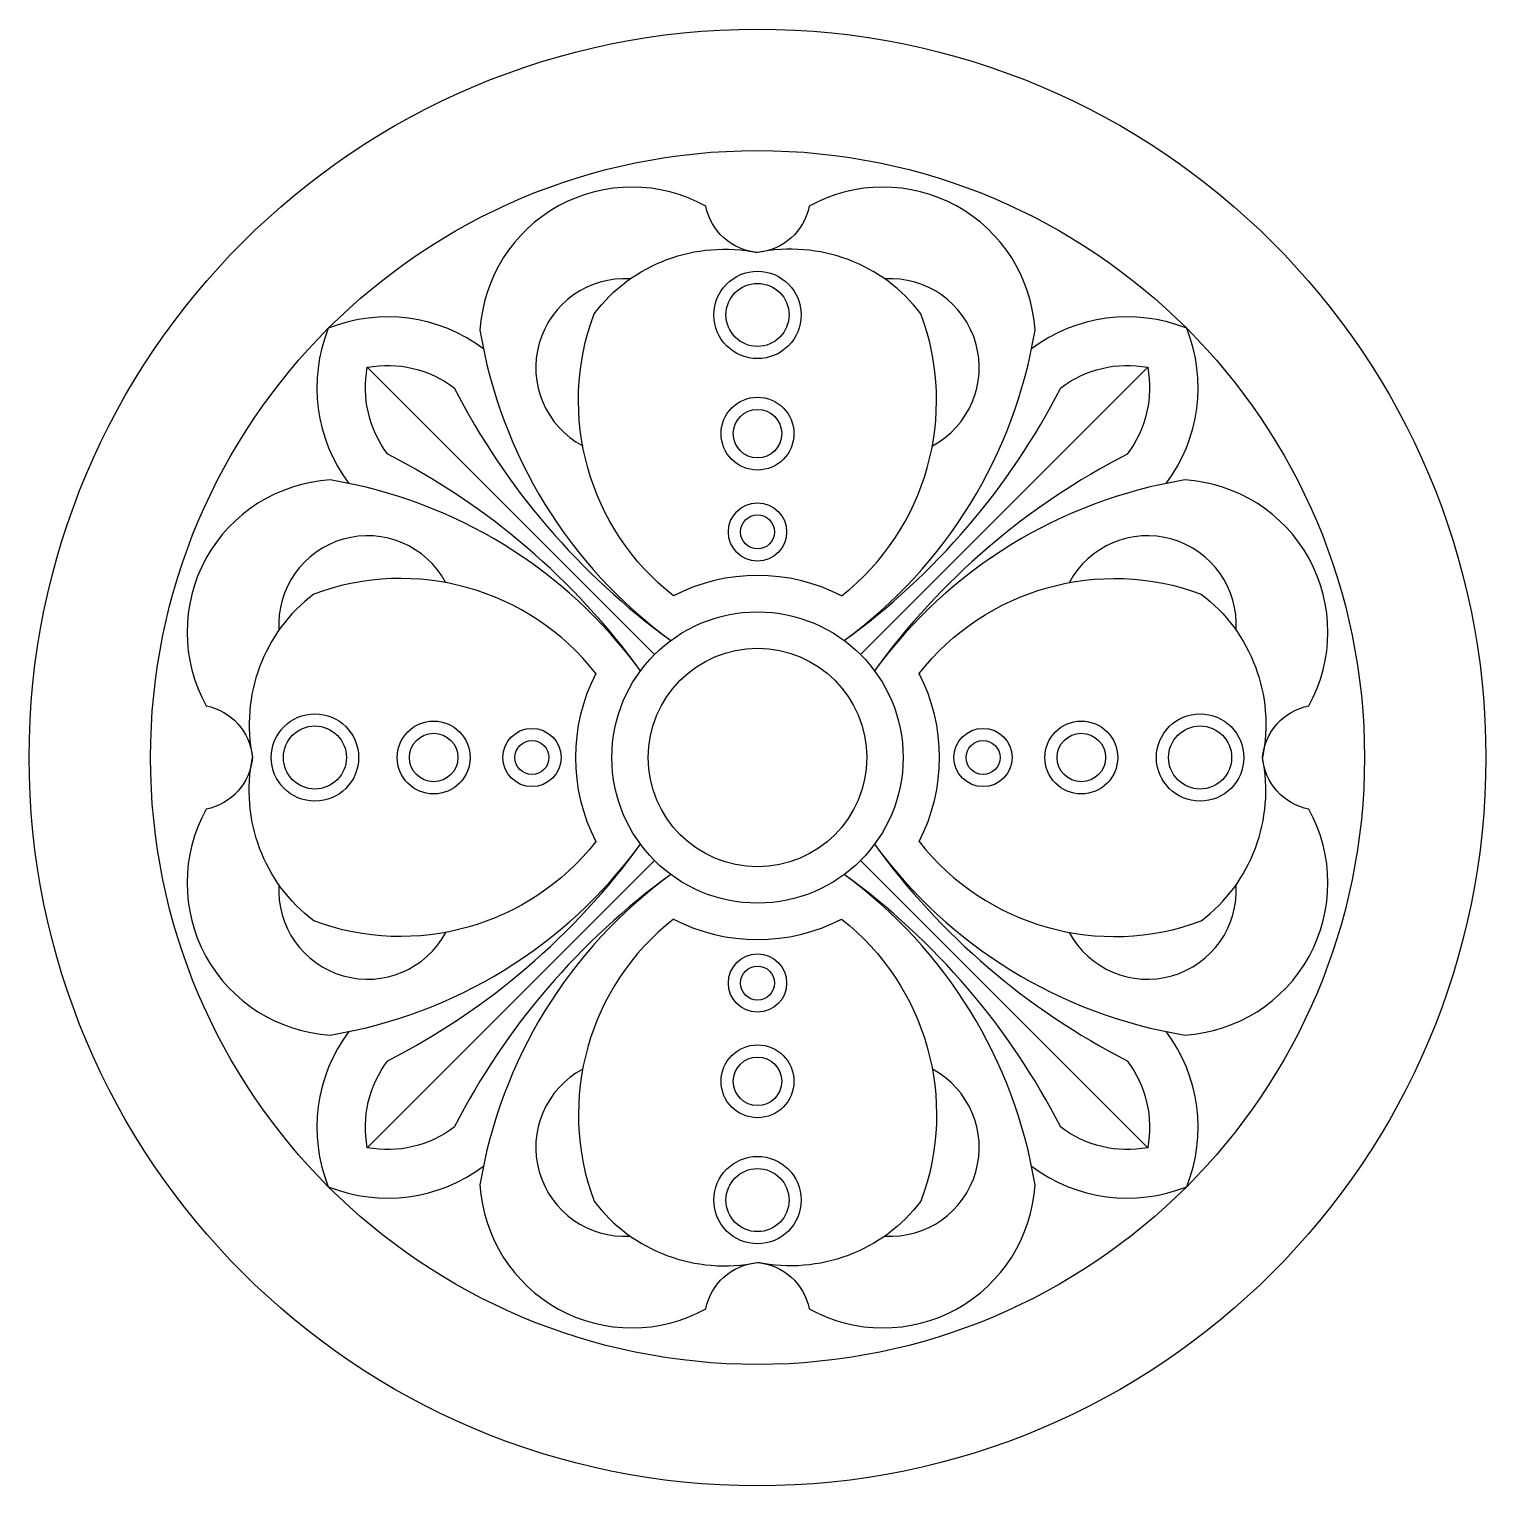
# Model space of a CAD drawing. Extents: x 28 to 378, y 27 to 377.
import ezdxf

# ---------------------------------------------------------------- set-up
doc = ezdxf.new("R2010")
doc.units = 0
doc.header["$LTSCALE"] = 10
doc.header["$MEASUREMENT"] = 0
for name, color, linetype in [('3', 3, 'CONTINUOUS'), ('4', 4, 'CONTINUOUS'), ('7', 7, 'CONTINUOUS')]:
    doc.layers.add(name, color=color, linetype=linetype)

msp = doc.modelspace()

# ---------------------------------------------------------------- linework, layer by layer
at = {"layer": '3'}
for p, q in [((109.19, 296.13), (178.2, 227.13)), ((296.7, 296.13), (227.7, 227.13)), ((178.2, 177.63), (109.19, 108.63)), ((227.7, 177.63), (296.7, 108.63))]:
    msp.add_line(p, q, dxfattribs=at)
for points in [[(223.78, 230.51, 0.196675), (269.63, 305.02, 0.551792), (215.38, 334.85, -0.331814), (202.95, 323.7, -0.331814), (190.52, 334.85, 0.551792), (136.27, 305.02, 0.196675), (182.12, 230.51)], [(182.76, 241.19, -0.325628), (163.67, 308.97, -0.28887), (202.95, 323.7)], [(223.14, 241.19, 0.325628), (242.22, 308.97, 0.28887), (202.95, 323.7)], [(137.1, 300.54, 0.262863), (99.83, 305.5, 0.262863), (104.79, 268.23)], [(301.1, 268.23, 0.262863), (306.07, 305.5, 0.262863), (268.79, 300.54)], [(174.82, 223.21, 0.118852), (114.1, 275.26, -0.210801), (109.19, 296.13, -0.210801), (130.07, 291.22, 0.118852), (182.12, 230.51)], [(223.78, 230.51, 0.118852), (275.82, 291.22, -0.210801), (296.7, 296.13, -0.210801), (291.79, 275.26, 0.118852), (231.07, 223.21)], [(174.82, 223.21, 0.196675), (100.3, 269.06, 0.551792), (70.48, 214.81, -0.331814), (81.63, 202.38, -0.331814), (70.48, 189.95, 0.551792), (100.3, 135.7, 0.196675), (174.82, 181.55)], [(231.07, 181.55, 0.196675), (305.59, 135.7, 0.551792), (335.41, 189.95, -0.331814), (324.27, 202.38, -0.331814), (335.41, 214.81, 0.551792), (305.59, 269.06, 0.196675), (231.07, 223.21)], [(164.14, 222.57, 0.325628), (96.36, 241.66, 0.28887), (81.63, 202.38)], [(241.76, 222.57, -0.325628), (309.54, 241.66, -0.28887), (324.27, 202.38)], [(164.14, 182.19, -0.325628), (96.36, 163.11, -0.28887), (81.63, 202.38)], [(241.76, 182.19, 0.325628), (309.54, 163.11, 0.28887), (324.27, 202.38)], [(182.12, 174.25, 0.118852), (130.07, 113.54, -0.210801), (109.19, 108.63, -0.210801), (114.1, 129.51, 0.118852), (174.82, 181.55)], [(231.07, 181.55, 0.118852), (291.79, 129.51, -0.210801), (296.7, 108.63, -0.210801), (275.82, 113.54, 0.118852), (223.78, 174.25)], [(182.12, 174.25, 0.196675), (136.27, 99.74, 0.551792), (190.52, 69.91, -0.331814), (202.95, 81.06, -0.331814), (215.38, 69.91, 0.551792), (269.63, 99.74, 0.196675), (223.78, 174.25)], [(182.76, 163.57, 0.325628), (163.67, 95.79, 0.28887), (202.95, 81.06)], [(223.14, 163.57, -0.325628), (242.22, 95.79, -0.28887), (202.95, 81.06)], [(104.79, 136.53, 0.262863), (99.83, 99.26, 0.262863), (137.1, 104.23)], [(268.79, 104.23, 0.262863), (306.07, 99.26, 0.262863), (301.1, 136.53)]]:
    msp.add_lwpolyline(points, format="xyb", dxfattribs=at)
for centre, radius in [((202.95, 308.72), 10.5), ((202.95, 308.72), 7.58), ((202.95, 280.19), 8.75), ((202.95, 280.19), 5.83), ((202.95, 256.57), 7), ((202.95, 256.57), 4.08), ((202.95, 202.38), 35), ((202.95, 202.38), 26.25), ((96.61, 202.38), 10.5), ((125.14, 202.38), 8.75), ((280.75, 202.38), 8.75), ((309.29, 202.38), 10.5), ((96.61, 202.38), 7.58), ((125.14, 202.38), 5.83), ((148.76, 202.38), 7), ((257.14, 202.38), 7), ((280.75, 202.38), 5.83), ((309.29, 202.38), 7.58), ((148.76, 202.38), 4.08), ((257.14, 202.38), 4.08), ((202.95, 148.19), 7), ((202.95, 148.19), 4.08), ((202.95, 124.58), 8.75), ((202.95, 124.58), 5.83), ((202.95, 96.04), 10.5), ((202.95, 96.04), 7.58)]:
    msp.add_circle(centre, radius, dxfattribs=at)
for centre, radius, start, end in [((171.02, 296.08), 21.34, 86.284, 241.8283), ((234.88, 296.08), 21.34, 298.1717, 93.716), ((109.25, 234.31), 21.34, 28.1717, 183.716), ((296.65, 234.31), 21.34, 356.284, 151.8283), ((202.95, 202.38), 43.75, 62.5164, 117.4836), ((202.95, 202.38), 43.75, 152.5164, 207.4836), ((202.95, 202.38), 43.75, 332.5164, 27.4836), ((109.25, 170.45), 21.34, 176.284, 331.8283), ((296.65, 170.45), 21.34, 208.1717, 3.716), ((202.95, 202.38), 43.75, 242.5164, 297.4836), ((171.02, 108.68), 21.34, 118.1717, 273.716), ((234.88, 108.68), 21.34, 266.284, 61.8283)]:
    msp.add_arc(centre, radius, start, end, dxfattribs=at)
at = {"layer": '4'}
msp.add_circle((202.95, 202.38), 175, dxfattribs=at)
at = {"layer": '7'}
msp.add_circle((202.95, 202.38), 145.83, dxfattribs=at)

doc.saveas('drawing.dxf')
